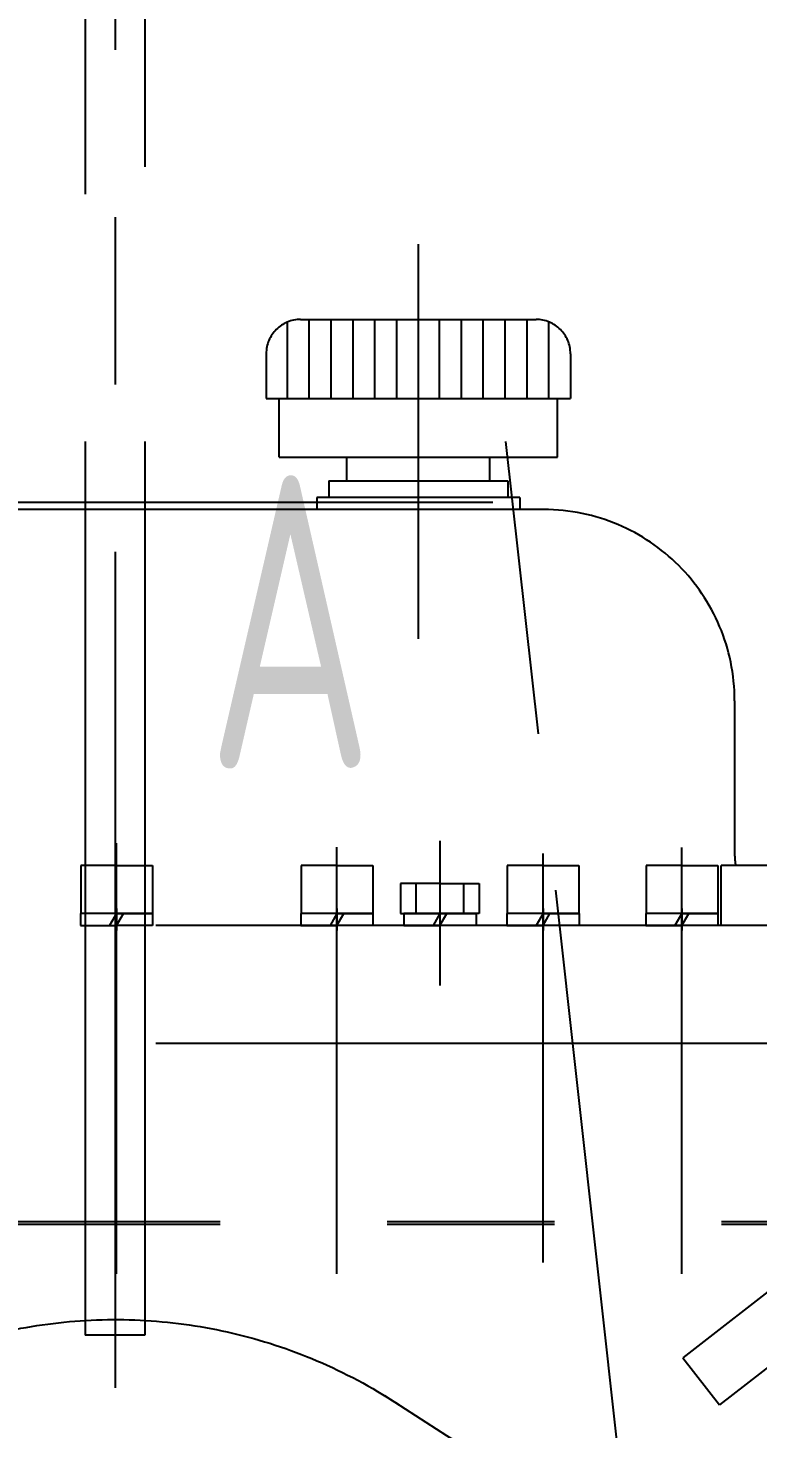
# Model space of a CAD drawing. Header units: millimetres. Extents: x 0 to 14700, y -398 to 10395.
# Drawn here: x 3750 to 4055, y 5114 to 5700 of the extents above; entities that cross this region are included whole.
import ezdxf
from ezdxf.enums import TextEntityAlignment as Align

# ---------------------------------------------------------------- set-up
doc = ezdxf.new("R2010")
doc.units = ezdxf.units.MM
doc.header["$LTSCALE"] = 350
doc.linetypes.add('G', pattern=[2, 1.25, -0.25, 0.25, -0.25])
doc.linetypes.add('K', pattern=[2.5, 1.25, -0.25, 0.25, -0.25, 0.25, -0.25])
for name, color, linetype in [('01', 7, 'Continuous'), ('05', 142, 'G'), ('07', 6, 'K'), ('08', 1, 'Continuous'), ('11', 3, 'Continuous')]:
    doc.layers.add(name, color=color, linetype=linetype)
doc.styles.get("Standard").update_dxf_attribs({"font": 'isocp', "width": 0.707, "bigfont": 'intecad.shx'})
doc.dimstyles.new('INTE', dxfattribs={"dimscale": 35, "dimtxt": 3.5, "dimasz": 3, "dimexe": 3, "dimexo": 0, "dimgap": 1, "dimtad": 1, "dimdec": 1, "dimdsep": 46, "dimtxsty": 'Standard', "dimcen": 0, "dimclrd": 1, "dimclre": 1, "dimclrt": 3, "dimaunit": 1, "dimadec": 0, "dimazin": 0, "dimtfac": 1, "dimtdec": 1, "dimtmove": 0, "dimatfit": 0, "dimfxl": 0, "dimarcsym": 0})

# ---------------------------------------------------------------- blocks, each defined once
blk = doc.blocks.new('A$C2F3B3551')
at = {"layer": '07', "color": 6, "linetype": 'K', "ltscale": 0.8}
for centre, radius, start, end in [((6337, 1812.43), 216, 44.80242, 123.79597), ((4895, 4040.43), 2438, 295.27337, 303.0349)]:
    blk.add_arc(centre, radius, start, end, dxfattribs=at)
blk = doc.blocks.new('A$C36681D4F')
at = {"layer": '01', "ltscale": 0.8}
for p, q in [((1235.53, 1055.14), (1235.53, 912.28)), ((1210.53, 1044.45), (1210.53, 900.76)), ((1210.53, 797.29), (1210.53, 423.24)), ((1235.53, 797.29), (1235.53, 423.24)), ((1386.59, 797.29), (1400.18, 675.02)), ((1892.4, 749.45), (1460.88, 413.83)), ((1907.74, 729.71), (1476.23, 394.09)), ((1407.45, 609.57), (1446.97, 253.84)), ((1235.53, 423.24), (1210.53, 423.24)), ((1460.88, 413.83), (1476.23, 394.09))]:
    blk.add_line(p, q, dxfattribs=at)
at = {"layer": '05', "ltscale": 0.8}
blk.add_line((1223.03, 1311.18), (1223.03, 0), dxfattribs=at)
blk = doc.blocks.new('rtrtrt')
at = {"layer": '07', "color": 6, "linetype": 'K', "ltscale": 1.2}
for p, q in [((8549.72, 22128.54), (8549.72, 21963.38)), ((8494.75, 22095.9), (8494.75, 22063.93)), ((8500.4, 22097.05), (8599.04, 22097.05)), ((8503.92, 22097.05), (8503.92, 22063.93)), ((8513.08, 22097.05), (8513.08, 22063.93)), ((8522.24, 22097.05), (8522.24, 22063.93)), ((8531.4, 22097.05), (8531.4, 22063.93)), ((8540.56, 22097.05), (8540.56, 22063.93)), ((8558.47, 22097.05), (8558.47, 22063.93)), ((8567.64, 22097.05), (8567.64, 22063.93)), ((8576.8, 22097.05), (8576.8, 22063.93)), ((8585.96, 22097.05), (8585.96, 22063.93)), ((8595.12, 22097.05), (8595.12, 22063.93)), ((8604.28, 22096.06), (8604.28, 22063.93)), ((8486, 22082.65), (8486, 22063.93)), ((8613.44, 22082.65), (8613.44, 22063.93)), ((8486, 22063.93), (8613.44, 22063.93)), ((8491.4, 22039.45), (8491.4, 22063.93)), ((8608.04, 22039.45), (8608.04, 22063.93)), ((8491.4, 22039.45), (8608.04, 22039.45)), ((8519.72, 22029.45), (8519.72, 22039.45)), ((8579.72, 22029.45), (8579.72, 22039.45)), ((8512.22, 22029.45), (8512.22, 22022.45)), ((8512.22, 22029.45), (8587.22, 22029.45)), ((8587.22, 22029.45), (8587.22, 22022.45)), ((8507.22, 22022.45), (8507.22, 22017.45)), ((8592.22, 22022.45), (8507.22, 22022.45)), ((8587.22, 22022.45), (8512.22, 22022.45)), ((8592.22, 22022.45), (8592.22, 22017.45))]:
    blk.add_line(p, q, dxfattribs=at)
at = {"layer": '07', "color": 6, "linetype": 'K', "ltscale": 0.8}
for p, q in [((8602.62, 22017.45), (8116.72, 22017.45)), ((8682.22, 21937.45), (8682.22, 21873.45)), ((8789.72, 21843.45), (8116.72, 21843.45)), ((8789.72, 21793.95), (8116.72, 21793.95)), ((8116.72, 21719.45), (8789.72, 21719.45)), ((8116.72, 21718.45), (8789.72, 21718.45))]:
    blk.add_line(p, q, dxfattribs=at)
at = {"layer": '07', "color": 6, "linetype": 'K'}
for p, q in [((8423.31, 21697.59), (8423.31, 21877.84)), ((8515.62, 21697.59), (8515.62, 21876.13)), ((8558.79, 21878.84), (8558.79, 21818.26)), ((8660.13, 21697.59), (8660.13, 21876.06)), ((8601.97, 21702.3), (8601.97, 21873.45)), ((8423.31, 21868.45), (8408.31, 21868.45)), ((8408.31, 21868.45), (8408.31, 21848.45)), ((8423.31, 21868.45), (8438.31, 21868.45)), ((8438.31, 21868.45), (8438.31, 21848.45)), ((8515.62, 21868.45), (8500.62, 21868.45)), ((8500.62, 21868.45), (8500.62, 21848.45)), ((8515.62, 21868.45), (8530.62, 21868.45)), ((8530.62, 21868.45), (8530.62, 21848.45)), ((8601.97, 21868.45), (8586.97, 21868.45)), ((8586.97, 21868.45), (8586.97, 21848.45)), ((8601.97, 21868.45), (8616.97, 21868.45)), ((8616.97, 21868.45), (8616.97, 21848.45)), ((8660.13, 21868.45), (8645.13, 21868.45)), ((8645.13, 21868.45), (8645.13, 21848.45)), ((8660.13, 21868.45), (8675.13, 21868.45)), ((8675.13, 21868.45), (8675.13, 21848.45)), ((8676.59, 21843.45), (8676.59, 21868.45)), ((8849.72, 21868.45), (8676.59, 21868.45)), ((8558.79, 21860.95), (8542.32, 21860.95)), ((8542.32, 21860.95), (8542.32, 21848.45)), ((8548.79, 21848.45), (8548.79, 21860.95)), ((8558.79, 21860.95), (8575.27, 21860.95)), ((8568.79, 21848.45), (8568.79, 21860.95)), ((8575.27, 21860.95), (8575.27, 21848.45)), ((8423.31, 21848.45), (8408.21, 21848.45)), ((8408.21, 21848.45), (8408.21, 21843.45)), ((8423.31, 21848.45), (8420.42, 21843.45)), ((8423.31, 21850.55), (8423.31, 21841.35)), ((8438.31, 21848.45), (8423.31, 21848.45)), ((8423.31, 21848.45), (8438.41, 21848.45)), ((8423.31, 21843.45), (8426.2, 21848.45)), ((8438.41, 21848.45), (8438.41, 21843.45)), ((8515.62, 21848.45), (8500.52, 21848.45)), ((8500.52, 21848.45), (8500.52, 21843.45)), ((8515.62, 21848.45), (8512.73, 21843.45)), ((8515.62, 21850.55), (8515.62, 21841.35)), ((8530.62, 21848.45), (8515.62, 21848.45)), ((8515.62, 21848.45), (8530.72, 21848.45)), ((8515.62, 21843.45), (8518.5, 21848.45)), ((8530.72, 21848.45), (8530.72, 21843.45)), ((8542.32, 21848.45), (8558.79, 21848.45)), ((8558.79, 21848.45), (8543.69, 21848.45)), ((8543.69, 21848.45), (8543.69, 21843.45)), ((8558.79, 21848.45), (8555.91, 21843.45)), ((8558.79, 21850.55), (8558.79, 21841.35)), ((8575.27, 21848.45), (8558.79, 21848.45)), ((8573.79, 21848.45), (8558.79, 21848.45)), ((8558.79, 21848.45), (8573.89, 21848.45)), ((8558.79, 21843.45), (8561.68, 21848.45)), ((8573.89, 21848.45), (8573.89, 21843.45)), ((8601.97, 21848.45), (8586.87, 21848.45)), ((8586.87, 21848.45), (8586.87, 21843.45)), ((8601.97, 21848.45), (8599.08, 21843.45)), ((8601.97, 21850.55), (8601.97, 21841.35)), ((8616.97, 21848.45), (8601.97, 21848.45)), ((8601.97, 21848.45), (8617.07, 21848.45)), ((8601.97, 21843.45), (8604.85, 21848.45)), ((8617.07, 21848.45), (8617.07, 21843.45)), ((8660.13, 21848.45), (8645.03, 21848.45)), ((8645.03, 21848.45), (8645.03, 21843.45)), ((8660.13, 21848.45), (8657.24, 21843.45)), ((8660.13, 21850.55), (8660.13, 21841.35)), ((8675.13, 21848.45), (8660.13, 21848.45)), ((8660.13, 21848.45), (8675.23, 21848.45)), ((8660.13, 21843.45), (8663.02, 21848.45)), ((8675.23, 21848.45), (8675.23, 21843.45)), ((8408.21, 21843.45), (8423.31, 21843.45)), ((8438.41, 21843.45), (8423.31, 21843.45)), ((8500.52, 21843.45), (8515.62, 21843.45)), ((8530.72, 21843.45), (8515.62, 21843.45)), ((8543.69, 21843.45), (8558.79, 21843.45)), ((8573.89, 21843.45), (8558.79, 21843.45)), ((8586.87, 21843.45), (8601.97, 21843.45)), ((8617.07, 21843.45), (8601.97, 21843.45)), ((8645.03, 21843.45), (8660.13, 21843.45)), ((8675.23, 21843.45), (8660.13, 21843.45))]:
    blk.add_line(p, q, dxfattribs=at)
at = {"layer": '07', "color": 6, "linetype": 'K', "ltscale": 1.2}
for centre, start, end in [((8500.4, 22082.65), 90, 180), ((8599.04, 22082.65), 0, 90)]:
    blk.add_arc(centre, 14.4, start, end, dxfattribs=at)
at = {"layer": '07', "color": 6, "linetype": 'K', "ltscale": 0.8}
for centre, radius, start, end in [((8602.22, 21937.45), 80, 0, 90), ((8712.22, 21873.45), 30, 180, 189.59407)]:
    blk.add_arc(centre, radius, start, end, dxfattribs=at)
blk = doc.blocks.new('*D123')
at = {"layer": '08', "color": 1, "lineweight": -2}
for p, q in [((2155.64, 5047.31), (2155.64, 5152.31)), ((4177.23, 4942.31), (2050.64, 4942.31)), ((2155.64, 4942.31), (2155.64, 4739.31)), ((4177.23, 4739.31), (2050.64, 4739.31)), ((2155.64, 4634.31), (2155.64, 4297.63))]:
    blk.add_line(p, q, dxfattribs=at)
at = {"layer": '08', "color": 1}
for points in [[(2138.14, 5047.31), (2173.14, 5047.31), (2155.64, 4942.31)], [(2138.14, 4634.31), (2173.14, 4634.31), (2155.64, 4739.31)]]:
    blk.add_solid(points, dxfattribs=at)
at = {"layer": 'Defpoints', "color": 0}
for p in [(4177.23, 4942.31), (2155.64, 4739.31), (4177.23, 4739.31)]:
    blk.add_point(p, dxfattribs=at)
at = {"layer": '08', "color": 3, "insert": (2059.37, 4413.47), "char_height": 122.5, "attachment_point": 5, "rotation": 90}
blk.add_mtext('203', dxfattribs=at)

msp = doc.modelspace()

# ---------------------------------------------------------------- linework, layer by layer
at = {"layer": '05'}
msp.add_line((3944.57, 5501.31), (2331.51, 5501.31), dxfattribs=at)

# ---------------------------------------------------------------- block references
at = {"layer": '01'}
for name, p in [('A$C36681D4F', (2563.32, 4729.51)), ('rtrtrt', (-4636.37, -16519.14))]:
    msp.add_blockref(name, p, dxfattribs=at)
at = {"layer": '05', "color": 142, "linetype": 'G', "xscale": -1}
msp.add_blockref('A$C2F3B3551', (10123.35, 3130.88), dxfattribs=at)

# ---------------------------------------------------------------- texts
at = {"layer": '11', "width": 0.707}
msp.add_text('A', height=122.5, dxfattribs=at).set_placement((3824.71, 5353.44), align=Align.BOTTOM_LEFT)

# ---------------------------------------------------------------- dimensions: what is measured, and where the dimension line sits
at = {"layer": '08'}
dim = msp.add_linear_dim(base=(2155.64, 4739.31), p1=(4177.23, 4942.31), p2=(4177.23, 4739.31), angle=90, dimstyle='INTE', dxfattribs=at)
dim.commit()
dim.dimension.update_dxf_attribs({"geometry": '*D123', "text_midpoint": (2059.37, 4413.47)})

doc.saveas('drawing.dxf')
